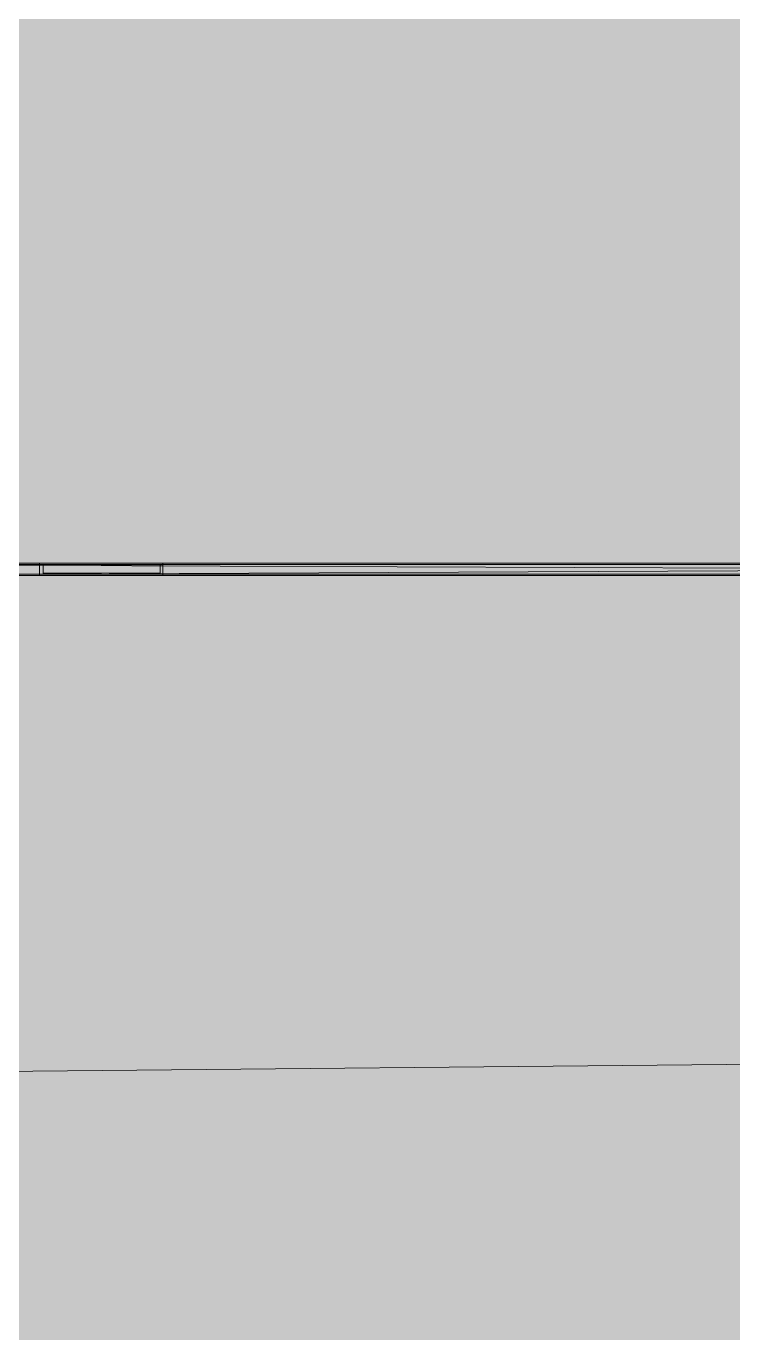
# Model space of a CAD drawing. Header units: millimetres. Extents: x -284281 to 1648660, y -821378 to -151356.
# Drawn here: x 197007 to 198403, y -272126 to -269545 of the extents above; entities that cross this region are included whole.
import ezdxf

# ---------------------------------------------------------------- set-up
doc = ezdxf.new("R2010")
doc.units = ezdxf.units.MM
doc.header["$MEASUREMENT"] = 0
doc.layers.add('Divers - Dessin général', color=7, linetype='Continuous')

# ---------------------------------------------------------------- blocks, each defined once
blk = doc.blocks.new('Forme_24_1')
at = {"color": 7, "linetype": 'Continuous', "lineweight": 20, "flags": 128}
for points in [[(197040.8, -270608.6), (196514.3, -270608.6)], [(196514.3, -270608.6), (197040.8, -270610.6)], [(201584.6, -270608.6), (197040.8, -270608.6)], [(197040.8, -270610.6), (201584.6, -270627.8)], [(197065.8, -270608.6), (197272.3, -270608.6)], [(197040.8, -270627.8), (196514.3, -270627.8)], [(197040.8, -270626), (197272.3, -270625.1)], [(197040.8, -270627.8), (197272.3, -270627.8)], [(197040.8, -270627.8), (197240.5, -270627.8)], [(201584.6, -270627.8), (197040.8, -270627.8)]]:
    blk.add_lwpolyline(points, dxfattribs=at)
at = {"color": 212, "linetype": 'Continuous', "lineweight": 5, "true_color": 0xcb00cc, "flags": 128}
for points in [[(197272.3, -270608.6), (197065.8, -270608.6), (197040.8, -270608.6)], [(197040.8, -270608.6), (197040.8, -270610.6), (197040.8, -270627.8)], [(197272.3, -270627.8), (197272.3, -270625.1), (197272.3, -270608.6)], [(197040.8, -270627.8), (197240.5, -270627.8), (197272.3, -270627.8)]]:
    blk.add_lwpolyline(points, dxfattribs=at)
blk = doc.blocks.new('Forme_25_1')
at = {"color": 7, "linetype": 'Continuous', "lineweight": 20, "flags": 128}
for points in [[(196513.4, -270606.2), (197033.8, -270606.2)], [(197277.5, -270606.2), (197033.8, -270606.2)], [(197033.8, -270606.2), (197244, -270606.2)], [(197033.8, -270606.2), (201583.6, -270606.2)], [(197033.8, -270627.7), (201583.6, -270606.2)], [(197033.8, -270608.5), (197277.5, -270609.6)], [(196513.4, -270630.2), (197033.8, -270627.7)], [(196513.4, -270630.2), (197033.8, -270630.2)], [(197033.8, -270630.2), (201583.6, -270630.2)], [(197277.5, -270630.2), (197059.9, -270630.2)]]:
    blk.add_lwpolyline(points, dxfattribs=at)
at = {"color": 212, "linetype": 'Continuous', "lineweight": 5, "true_color": 0xcb00cc, "flags": 128}
for points in [[(197033.8, -270606.2), (197033.8, -270627.7), (197033.8, -270630.2)], [(197277.5, -270606.2), (197244, -270606.2), (197033.8, -270606.2)], [(197277.5, -270630.2), (197277.5, -270609.6), (197277.5, -270606.2)], [(197033.8, -270630.2), (197059.9, -270630.2), (197277.5, -270630.2)]]:
    blk.add_lwpolyline(points, dxfattribs=at)

msp = doc.modelspace()

# ---------------------------------------------------------------- hatches: boundary and pattern name
at = {"linetype": 'Continuous', "lineweight": 0, "true_color": 0x6f6f6f}
h = msp.add_hatch(color=8, dxfattribs=at)
h.paths.add_polyline_path([(141848.4421, -295062.57111), (269220.82107, -293826.86817), (269220.82107, -270902.73426), (268763.04853, -270902.73426), (254213.59981, -271040.57524), (254213.59981, -163437.63526), (153156.19977, -163437.63526), (153156.19977, -271040.57524), (153182.9625, -271040.57014), (153183.14559, -272000.51417, -0.4094273642), (149183.68145, -275935.04226), (141848.4421, -275935.04226)])
h.paths.add_polyline_path([(158435.58359, -260639.95299), (155145.58359, -260639.95299), (155145.58359, -248364.9528), (155145.58359, -243089.97435), (155145.58359, -242189.97435), (158435.58359, -242189.97435)], flags=0)
h.paths.add_polyline_path([(161503.43335, -171995.57011), (161503.43335, -193810.57122), (161503.43335, -230015.57011), (161503.43335, -260810.57129), (196775.04197, -260810.57129), (196775.04197, -222495.57011), (186955.54197, -222495.57011), (186955.54197, -218295.57011), (196754.55038, -218295.57011), (196754.55038, -208495.57004), (196754.55038, -204495.57011), (193355.54197, -204495.57011), (193355.54197, -195161.53481), (195576.03357, -195161.53481), (195576.03357, -189810.57129), (217850.06795, -189810.57129), (217850.06795, -262266.88531), (245610.04479, -262266.88531), (245610.04479, -253395.57129), (245626.03357, -253395.57129), (246426.03357, -253395.57129), (247826.03357, -253395.57129), (247826.03357, -248005.57129), (247826.03357, -246605.57129), (245626.03357, -246605.57129), (245610.04479, -246605.57129), (245610.04479, -171995.57011), (212806.27958, -171995.57011)], flags=0)
h.paths.add_polyline_path([(162737.04244, -269433.91257, -0.0903186603), (162858.77258, -268727.62319, -0.2014487277), (163912.63869, -267592.73981, -0.1042114453), (164718.00561, -267415.05524), (165317.97869, -267409.37112, -0.1040446075), (166125.35422, -267571.24421, -0.2382554567), (167284.25653, -268953.31764, -0.0551886218), (167336.83602, -269390.33428), (167338.93075, -269611.43843), (167351.04633, -270890.26697), (167092.5827, -271892.76052, -0.2679491924), (165370.08316, -272909.1243), (164770.11009, -272914.80843, -0.1937174639), (163379.25202, -272370.18517, -0.0705687558), (163028.66346, -271931.26196, -0.1316524976), (162751.25276, -270933.84526)], flags=0)
h.paths.add_polyline_path([(175327.75206, -275599.00212, -0.4157910988), (173316.98603, -273599.0311), (173316.98603, -273452.05237), (173330.48786, -267377.82411, -0.3805567013), (175316.98603, -265609.82626), (175394.71409, -265609.82626), (175394.71409, -270609.82626), (190394.71409, -270609.82626), (190394.71409, -265609.82626), (195356.19118, -265609.82626, -0.4142135624), (196856.19118, -267109.82626), (196856.19118, -273660.69924, -0.3455016121), (195137.28541, -275433.43196)], flags=0)
h.paths.add_polyline_path([(205510.09252, -271504.08297, -0.1344739343), (205230.94767, -270484.93746), (205230.94767, -268984.93746, -0.4142135624), (207230.94767, -266984.93746), (207830.94767, -266984.93746, -0.4142135624), (209830.94767, -268984.93746), (209830.94767, -270484.93746, -0.1288203455), (209574.03043, -271465.58136, -0.2709362909), (207830.94767, -272484.93746), (207230.94767, -272484.93746, -0.2649799965)], flags=0)
h.paths.add_polyline_path([(217862.68721, -273329.32486), (217869.94938, -267730.33623, -0.0985615086), (218100.71805, -266943.72092), (218117.68082, -266951.54513, -0.2588490016), (219955.479, -265605.82722), (219953.14148, -265587.29374), (220637.56856, -265587.29374), (220637.56856, -265687.29374), (220637.56856, -270687.29374), (250537.56856, -270687.29374), (250537.56856, -265687.29374), (252208.00356, -265687.29374), (254186.29382, -265687.29374), (254186.29382, -267687.29374), (254186.29382, -271062.25464, 0.001345761), (254186.3228, -271073.02067), (254197.20856, -273095.23292, -0.4142135624), (252208.00356, -275105.96997), (243484.53401, -275105.96997, -0.0051889555), (243431.43827, -275116.10287), (235447.992, -275196.19066), (220071.01237, -275253.23979, -0.3865533313), (217873.0891, -273475.38502, -0.0251892193)], flags=0)

# ---------------------------------------------------------------- linework, layer by layer
at = {"color": 7, "linetype": 'Continuous', "lineweight": 20, "flags": 128}
for points in [[(196513.36991, -270606.20986), (197033.83035, -270606.20986)], [(197040.78203, -270608.60986), (196514.31791, -270608.60986)], [(196514.31791, -270608.60986), (197040.78203, -270610.60347)], [(197277.52662, -270606.20986), (197033.83035, -270606.20986)], [(197033.83035, -270606.20986), (197243.9795, -270606.20986)], [(197033.83035, -270606.20986), (201583.63271, -270606.20986)], [(197033.83035, -270627.74627), (201583.63271, -270606.20986)], [(197033.83035, -270608.49442), (197277.52662, -270609.64795)], [(201584.57831, -270608.60986), (197040.78203, -270608.60986)], [(197040.78203, -270610.60347), (201584.57831, -270627.80986)], [(197065.78632, -270608.60986), (197272.28978, -270608.60986)], [(196513.36991, -270630.20986), (197033.83035, -270627.74627)], [(196513.36991, -270630.20986), (197033.83035, -270630.20986)], [(197040.78203, -270627.80986), (196514.31791, -270627.80986)], [(197033.83035, -270630.20986), (201583.63271, -270630.20986)], [(197040.78203, -270625.95231), (197272.28978, -270625.07564)], [(197040.78203, -270627.80986), (197272.28978, -270627.80986)], [(197040.78203, -270627.80986), (197240.54396, -270627.80986)], [(201584.57831, -270627.80986), (197040.78203, -270627.80986)], [(197277.52662, -270630.20986), (197059.90357, -270630.20986)]]:
    msp.add_lwpolyline(points, dxfattribs=at)
at = {"color": 212, "linetype": 'Continuous', "lineweight": 5, "true_color": 0xcb00cc, "flags": 128}
for points in [[(197033.83035, -270606.20986), (197033.83035, -270627.74627), (197033.83035, -270630.20986)], [(197277.52662, -270606.20986), (197243.9795, -270606.20986), (197033.83035, -270606.20986)], [(197272.28978, -270608.60986), (197065.78632, -270608.60986), (197040.78203, -270608.60986)], [(197040.78203, -270608.60986), (197040.78203, -270610.60347), (197040.78203, -270627.80986)], [(197272.28978, -270627.80986), (197272.28978, -270625.07564), (197272.28978, -270608.60986)], [(197277.52662, -270630.20986), (197277.52662, -270609.64795), (197277.52662, -270606.20986)], [(197033.83035, -270630.20986), (197059.90357, -270630.20986), (197277.52662, -270630.20986)], [(197040.78203, -270627.80986), (197240.54396, -270627.80986), (197272.28978, -270627.80986)]]:
    msp.add_lwpolyline(points, dxfattribs=at)
at = {"layer": 'Divers - Dessin général', "color": 14, "linetype": 'Continuous', "lineweight": 5, "true_color": 0x990000}
msp.add_lwpolyline([(254205.67628, -163437.63526), (254186.29382, -271067.6377), (152856.38803, -272027.63374), (152839.018, -197317.63509), (152835.67579, -163437.63526)], close=True, dxfattribs=at)

# ---------------------------------------------------------------- block references
at = {"linetype": 'Continuous', "lineweight": 0}
for name in ['Forme_25_1', 'Forme_24_1']:
    msp.add_blockref(name, (0, 0), dxfattribs=at)

doc.saveas('drawing.dxf')
